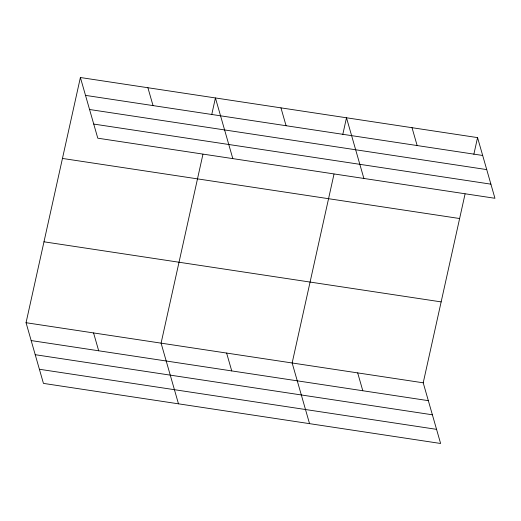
<?xml version="1.0" encoding="UTF-8"?>
<svg xmlns="http://www.w3.org/2000/svg" width="521" height="521" viewBox="0 0 521 521"><rect width="100%" height="100%" fill="white"/><g stroke="black" fill="none" stroke-linecap="round" stroke-linejoin="round"><path stroke-width="0.78" d="M465.071 193.936L423.215 382.811L440.61 443.482L43.445 383.391L26.05 322.714L80.39 77.518L477.555 137.609L494.95 198.286L97.785 138.189L80.39 77.518M202.943 154.275L161.087 343.15L178.482 403.821M211.734 114.607L215.427 97.948L232.822 158.625M334.007 174.105L292.151 362.981L309.546 423.651M342.798 134.438L346.491 117.779L363.886 178.456M473.863 154.268L477.555 137.609M85.509 95.376L482.674 155.466M89.56 109.501L486.725 169.599M93.734 124.063L490.899 184.154M62.455 158.436L459.62 218.527M43.979 241.803L441.144 301.893M26.05 322.714L423.215 382.811M31.169 340.571L428.334 400.662M35.22 354.703L432.384 414.794M39.394 369.259L436.559 429.35M412.02 127.697L417.139 145.554M357.68 372.893L362.805 390.75M280.956 107.867L286.075 125.724M226.615 353.062L231.741 370.919M147.905 87.736L153.024 105.587M93.565 332.932L98.69 350.789"/></g></svg>
